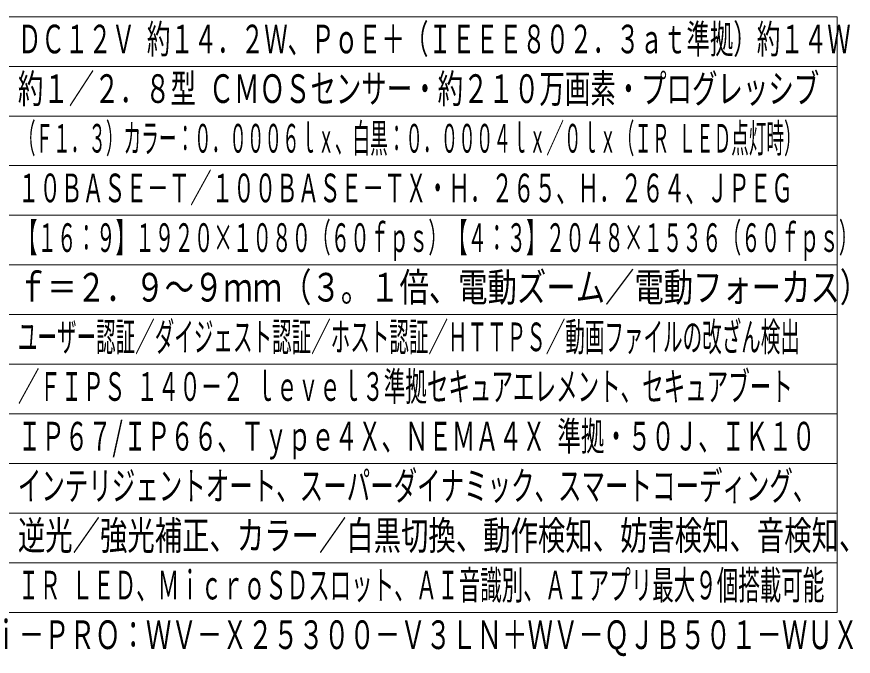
# Model space of a CAD drawing. Units: millimetres on the paper. Extents: x -62 to 64, y -59 to 59.
# Drawn here: x -20.1 to 64.1, y -59 to 5.4 of the extents above; entities that cross this region are included whole.
import ezdxf
from ezdxf.enums import TextEntityAlignment as Align

# ---------------------------------------------------------------- set-up
doc = ezdxf.new("R2010")
doc.units = ezdxf.units.MM
doc.layers.add('0-3_MOJI1', color=7, linetype='Continuous')
doc.layers.add('0-4_相当品', color=4, linetype='Continuous')
doc.layers.add('0-5_WAKU', color=4, linetype='Continuous', lineweight=9)
doc.styles.add('ＭＳ ゴシック', font='')
doc.styles.get('ＭＳ ゴシック').set_extended_font_data('MS Gothic')

msp = doc.modelspace()

# ---------------------------------------------------------------- linework, layer by layer
at = {"layer": '0-5_WAKU', "color": 3}
for p, q in [((62.538, 5.412), (-62.462, 5.412)), ((62.538, -54.588), (62.538, 5.412)), ((-62.462, -54.588), (62.538, -54.588))]:
    msp.add_line(p, q, dxfattribs=at)
at = {"layer": '0-5_WAKU'}
for p, q in [((62.538, 0.412), (-62.462, 0.412)), ((62.538, -4.588), (-62.462, -4.588)), ((-62.462, -9.588), (62.538, -9.588)), ((-62.462, -14.588), (62.538, -14.588)), ((-62.462, -19.588), (62.538, -19.588)), ((-62.462, -24.588), (62.538, -24.588)), ((62.538, -29.588), (-62.462, -29.588)), ((62.538, -34.588), (-62.462, -34.588)), ((-62.462, -39.588), (62.538, -39.588)), ((62.538, -44.588), (-62.462, -44.588)), ((62.538, -49.588), (-62.462, -49.588))]:
    msp.add_line(p, q, dxfattribs=at)

# ---------------------------------------------------------------- texts
at = {"layer": '0-3_MOJI1', "style": 'ＭＳ ゴシック'}
for s, height, width, p in [('ＤＣ１２Ｖ 約１４．２Ｗ、ＰｏＥ＋（ＩＥＥＥ８０２．３ａｔ準拠）約１４Ｗ', 2.886, 0.6, (-19.962, 0.857)), ('約１／２．８型 ＣＭＯＳセンサー・約２１０万画素・プログレッシブ', 2.889, 0.65, (-19.962, -4.143)), ('（Ｆ１．３）カラー：０．０００６ｌｘ、白黒：０．０００４ｌｘ／０ｌｘ（ＩＲ ＬＥＤ点灯時）', 2.889, 0.45, (-19.962, -9.143)), ('１０ＢＡＳＥ－Ｔ／１００ＢＡＳＥ－ＴＸ・Ｈ．２６５、Ｈ．２６４、ＪＰＥＧ', 2.889, 0.55, (-19.962, -14.143)), ('【１６：９】１９２０×１０８０（６０ｆｐｓ）【４：３】２０４８×１５３６（６０ｆｐｓ）', 2.886, 0.5, (-19.962, -19.143)), ('ｆ＝２．９～９ｍｍ（３。１倍、電動ズーム／電動フォーカス）', 2.889, 0.75, (-19.962, -24.143)), ('ユーザー認証／ダイジェスト認証／ホスト認証／ＨＴＴＰＳ／動画ファイルの改ざん検出', 2.886, 0.5, (-19.962, -29.143)), ('／ＦＩＰＳ １４０－２ ｌｅｖｅｌ３準拠セキュアエレメント、セキュアブート', 2.889, 0.55, (-19.962, -34.143)), ('ＩＰ６７/ＩＰ６６、Ｔｙｐｅ４Ｘ、ＮＥＭＡ４Ｘ 準拠・５０Ｊ、ＩＫ１０', 2.886, 0.6, (-19.962, -39.143)), ('インテリジェントオート、スーパーダイナミック、スマートコーディング、', 2.889, 0.6, (-19.962, -44.143)), ('逆光／強光補正、カラー／白黒切換、動作検知、妨害検知、音検知、', 2.886, 0.7, (-19.962, -49.143)), ('ＩＲ ＬＥＤ、ＭｉｃｒｏＳＤスロット、ＡＩ音識別、ＡＩアプリ最大９個搭載可能', 2.886, 0.55, (-19.962, -54.143))]:
    msp.add_text(s, height=height, dxfattribs=dict(at, width=width)).set_placement(p, align=Align.BOTTOM_LEFT)
at = {"layer": '0-4_相当品', "style": 'ＭＳ ゴシック', "width": 0.65}
msp.add_text('ｉ－ＰＲＯ：ＷＶ－Ｘ２５３００－Ｖ３ＬＮ＋ＷＶ－ＱＪＢ５０１－ＷＵＸ', height=2.889, dxfattribs=at).set_placement((-22.442, -59.143), align=Align.BOTTOM_LEFT)

doc.saveas('drawing.dxf')
